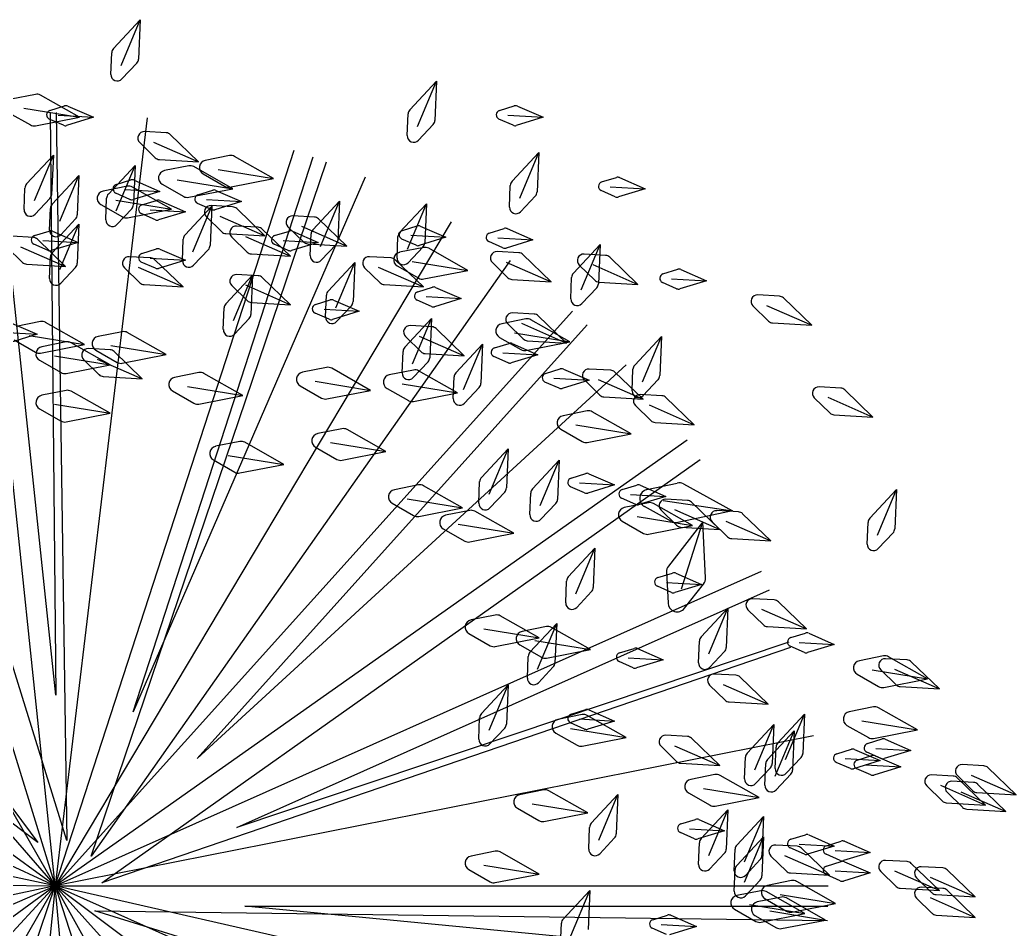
# Model space of a CAD drawing. Extents: x -12.91 to -11.7, y 14.08 to 15.22.
# Drawn here: x -12.359 to -11.703, y 14.624 to 15.222 of the extents above; entities that cross this region are included whole.
import ezdxf

# ---------------------------------------------------------------- set-up
doc = ezdxf.new("R2010")
doc.units = 0
doc.header["$MEASUREMENT"] = 0
doc.layers.get('0').update_dxf_attribs({"linetype": 'CONTINUOUS'})

msp = doc.modelspace()

# ---------------------------------------------------------------- linework, layer by layer
at = {"color": 106}
for p, q in [((-12.29696, 15.20329), (-12.27936, 15.22216)), ((-12.29188, 15.19228), (-12.27936, 15.22216)), ((-12.27936, 15.22216), (-12.28047, 15.19638)), ((-12.29865, 15.18636), (-12.2981, 15.20058)), ((-12.28161, 15.19367), (-12.29136, 15.1833)), ((-12.10184, 15.16298), (-12.08424, 15.18185)), ((-12.09676, 15.15197), (-12.08424, 15.18185)), ((-12.08424, 15.18185), (-12.08535, 15.15607)), ((-12.34838, 15.1732), (-12.36434, 15.17001)), ((-12.31941, 15.15814), (-12.34506, 15.17266)), ((-12.35595, 15.16408), (-12.31941, 15.15814)), ((-12.33888, 15.16254), (-12.32917, 15.16556)), ((-12.32707, 15.16544), (-12.31018, 15.15808)), ((-12.04284, 15.16254), (-12.03313, 15.16556)), ((-12.03103, 15.16544), (-12.01414, 15.15808)), ((-12.36579, 15.1611), (-12.35166, 15.15303)), ((-12.34834, 15.15249), (-12.31941, 15.15814)), ((-12.3299, 15.15281), (-12.3392, 15.15691)), ((-12.33328, 15.1594), (-12.31018, 15.15808)), ((-12.31018, 15.15808), (-12.3278, 15.15268)), ((-12.10353, 15.14605), (-12.10298, 15.16027)), ((-12.03385, 15.15281), (-12.04316, 15.15691)), ((-12.03724, 15.1594), (-12.01414, 15.15808)), ((-12.01414, 15.15808), (-12.03176, 15.15268)), ((-12.08649, 15.15336), (-12.09624, 15.14299)), ((-12.26224, 15.14787), (-12.27645, 15.14867)), ((-12.24098, 15.12878), (-12.25954, 15.1467)), ((-12.27963, 15.14144), (-12.26943, 15.13151)), ((-12.27064, 15.1418), (-12.24098, 15.12878)), ((-12.35415, 15.11428), (-12.33655, 15.13314)), ((-12.34907, 15.10326), (-12.33655, 15.13314)), ((-12.33655, 15.13314), (-12.33766, 15.10736)), ((-12.26674, 15.13032), (-12.24098, 15.12878)), ((-12.22054, 15.13289), (-12.2365, 15.1297)), ((-12.19157, 15.11783), (-12.21723, 15.13235)), ((-12.03456, 15.11596), (-12.01696, 15.13482)), ((-12.02948, 15.10494), (-12.01696, 15.13482)), ((-12.01696, 15.13482), (-12.01806, 15.10904)), ((-12.30033, 15.10756), (-12.28273, 15.12642)), ((-12.29525, 15.09654), (-12.28273, 15.12642)), ((-12.28273, 15.12642), (-12.28383, 15.10064)), ((-12.24746, 15.12617), (-12.26341, 15.12298)), ((-12.21848, 15.11111), (-12.24414, 15.12564)), ((-12.22811, 15.12377), (-12.19157, 15.11783)), ((-12.33733, 15.10084), (-12.31973, 15.1197)), ((-12.33225, 15.08983), (-12.31973, 15.1197)), ((-12.31973, 15.1197), (-12.32084, 15.09393)), ((-12.25502, 15.11705), (-12.21848, 15.11111)), ((-12.23795, 15.12079), (-12.22382, 15.11272)), ((-12.2205, 15.11218), (-12.19157, 15.11783)), ((-11.97556, 15.11552), (-11.96584, 15.11853)), ((-11.96375, 15.11841), (-11.94685, 15.11105)), ((-12.35584, 15.09734), (-12.35529, 15.11156)), ((-12.28783, 15.11273), (-12.30378, 15.10955)), ((-12.29515, 15.11384), (-12.28544, 15.11685)), ((-12.28955, 15.11069), (-12.26645, 15.10937)), ((-12.25885, 15.09768), (-12.28451, 15.1122)), ((-12.28334, 15.11673), (-12.26645, 15.10937)), ((-12.26486, 15.11407), (-12.25073, 15.106)), ((-12.24742, 15.10546), (-12.21848, 15.11111)), ((-12.03625, 15.09902), (-12.03569, 15.11324)), ((-11.96995, 15.11237), (-11.94685, 15.11105)), ((-11.94685, 15.11105), (-11.96448, 15.10566)), ((-12.3388, 15.10465), (-12.34855, 15.09428)), ((-12.30201, 15.09062), (-12.30146, 15.10485)), ((-12.28617, 15.1041), (-12.29547, 15.1082)), ((-12.26645, 15.10937), (-12.28407, 15.10398)), ((-12.24132, 15.10712), (-12.23161, 15.11013)), ((-12.23572, 15.10397), (-12.21262, 15.10265)), ((-12.22951, 15.11001), (-12.21262, 15.10265)), ((-12.01921, 15.10633), (-12.02896, 15.09596)), ((-11.96657, 15.10578), (-11.97588, 15.10988)), ((-12.33902, 15.0839), (-12.33847, 15.09813)), ((-12.30523, 15.10064), (-12.2911, 15.09257)), ((-12.29539, 15.10361), (-12.25885, 15.09768)), ((-12.28497, 15.09794), (-12.29473, 15.08757)), ((-12.28779, 15.09202), (-12.25885, 15.09768)), ((-12.27833, 15.1004), (-12.26862, 15.10341)), ((-12.26652, 15.1033), (-12.24963, 15.09593)), ((-12.24987, 15.08069), (-12.23226, 15.09955)), ((-12.24479, 15.06967), (-12.23226, 15.09955)), ((-12.23234, 15.09738), (-12.24164, 15.10148)), ((-12.23226, 15.09955), (-12.23337, 15.07377)), ((-12.2185, 15.09917), (-12.23272, 15.09996)), ((-12.21262, 15.10265), (-12.23024, 15.09726)), ((-12.19725, 15.08007), (-12.21581, 15.09799)), ((-12.16576, 15.08405), (-12.14816, 15.10291)), ((-12.16068, 15.07303), (-12.14816, 15.10291)), ((-12.14816, 15.10291), (-12.14927, 15.07713)), ((-12.10857, 15.08237), (-12.09097, 15.10123)), ((-12.10349, 15.07135), (-12.09097, 15.10123)), ((-12.09097, 15.10123), (-12.09208, 15.07545)), ((-12.32198, 15.09122), (-12.33173, 15.08085)), ((-12.26934, 15.09066), (-12.27865, 15.09477)), ((-12.27273, 15.09725), (-12.24963, 15.09593)), ((-12.24963, 15.09593), (-12.26725, 15.09054)), ((-12.23589, 15.09273), (-12.22569, 15.0828)), ((-12.22691, 15.0931), (-12.19725, 15.08007)), ((-12.16468, 15.09245), (-12.17889, 15.09325)), ((-12.14342, 15.07335), (-12.16198, 15.09127)), ((-12.33733, 15.06893), (-12.31973, 15.08779)), ((-12.33225, 15.05791), (-12.31973, 15.08779)), ((-12.31973, 15.08779), (-12.32084, 15.06201)), ((-12.20168, 15.08573), (-12.2159, 15.08653)), ((-12.18043, 15.06663), (-12.19899, 15.08455)), ((-12.18207, 15.08601), (-12.17187, 15.07608)), ((-12.17308, 15.08638), (-12.14342, 15.07335)), ((-12.10676, 15.0836), (-12.09704, 15.08662)), ((-12.09495, 15.0865), (-12.07806, 15.07914)), ((-12.04957, 15.08192), (-12.03985, 15.08494)), ((-12.03776, 15.08482), (-12.02087, 15.07746)), ((-12.3497, 15.07901), (-12.36392, 15.07981)), ((-12.34897, 15.08024), (-12.33926, 15.08326)), ((-12.32845, 15.05991), (-12.34701, 15.07783)), ((-12.33717, 15.08314), (-12.32027, 15.07578)), ((-12.25155, 15.06375), (-12.251, 15.07797)), ((-12.223, 15.08161), (-12.19725, 15.08007)), ((-12.21907, 15.07929), (-12.20887, 15.06936)), ((-12.21009, 15.07966), (-12.18043, 15.06663)), ((-12.19086, 15.08024), (-12.18115, 15.08326)), ((-12.17905, 15.08314), (-12.16216, 15.07578)), ((-12.16745, 15.06711), (-12.16689, 15.08133)), ((-12.11026, 15.06543), (-12.1097, 15.07965)), ((-12.09777, 15.07387), (-12.10708, 15.07797)), ((-12.10116, 15.08046), (-12.07806, 15.07914)), ((-12.07806, 15.07914), (-12.09568, 15.07374)), ((-12.04397, 15.07878), (-12.02087, 15.07746)), ((-12.3671, 15.07258), (-12.35689, 15.06265)), ((-12.35811, 15.07294), (-12.32845, 15.05991)), ((-12.33999, 15.07051), (-12.3493, 15.07461)), ((-12.34337, 15.0771), (-12.32027, 15.07578)), ((-12.32027, 15.07578), (-12.3379, 15.07039)), ((-12.27833, 15.06849), (-12.26862, 15.0715)), ((-12.26652, 15.07138), (-12.24963, 15.06402)), ((-12.18188, 15.07051), (-12.19118, 15.07461)), ((-12.18526, 15.0771), (-12.16216, 15.07578)), ((-12.16216, 15.07578), (-12.17978, 15.07039)), ((-12.16918, 15.07489), (-12.14342, 15.07335)), ((-12.15041, 15.07442), (-12.16016, 15.06405)), ((-12.09271, 15.07242), (-12.10866, 15.06924)), ((-12.09322, 15.07274), (-12.10297, 15.06237)), ((-12.06373, 15.05737), (-12.08939, 15.07189)), ((-12.04058, 15.07219), (-12.04989, 15.07629)), ((-12.02087, 15.07746), (-12.03849, 15.07207)), ((-11.99419, 15.05549), (-11.97659, 15.07435)), ((-11.98911, 15.04448), (-11.97659, 15.07435)), ((-11.97659, 15.07435), (-11.97769, 15.04858)), ((-12.33902, 15.05199), (-12.33847, 15.06622)), ((-12.27233, 15.06558), (-12.28654, 15.06637)), ((-12.27273, 15.06534), (-12.24963, 15.06402)), ((-12.23451, 15.07106), (-12.24426, 15.06069)), ((-12.20618, 15.06818), (-12.18043, 15.06663)), ((-12.11421, 15.06558), (-12.12843, 15.06637)), ((-12.03011, 15.06893), (-12.04432, 15.06973)), ((-12.00886, 15.04984), (-12.02742, 15.06776)), ((-11.97292, 15.06725), (-11.98713, 15.06805)), ((-11.95167, 15.04816), (-11.97023, 15.06608)), ((-12.3542, 15.06146), (-12.32845, 15.05991)), ((-12.32198, 15.05931), (-12.33173, 15.04894)), ((-12.28972, 15.05914), (-12.27952, 15.04921)), ((-12.28073, 15.05951), (-12.25108, 15.04648)), ((-12.26934, 15.05875), (-12.27865, 15.06285)), ((-12.25108, 15.04648), (-12.26963, 15.0644)), ((-12.24963, 15.06402), (-12.26725, 15.05863)), ((-12.15567, 15.04374), (-12.13807, 15.0626)), ((-12.15059, 15.03272), (-12.13807, 15.0626)), ((-12.13807, 15.0626), (-12.13917, 15.03682)), ((-12.13161, 15.05914), (-12.1214, 15.04921)), ((-12.12262, 15.05951), (-12.09296, 15.04648)), ((-12.09296, 15.04648), (-12.11152, 15.0644)), ((-12.11011, 15.06033), (-12.09598, 15.05226)), ((-12.10027, 15.0633), (-12.06373, 15.05737)), ((-12.0475, 15.0625), (-12.0373, 15.05257)), ((-12.03852, 15.06286), (-12.00886, 15.04984)), ((-11.99031, 15.06082), (-11.98011, 15.05089)), ((-11.98133, 15.06119), (-11.95167, 15.04816)), ((-11.93519, 15.05505), (-11.92547, 15.05806)), ((-12.22295, 15.03534), (-12.20535, 15.0542)), ((-12.21787, 15.02432), (-12.20535, 15.0542)), ((-12.20168, 15.05382), (-12.2159, 15.05462)), ((-12.20535, 15.0542), (-12.20646, 15.02842)), ((-12.18043, 15.03472), (-12.19899, 15.05264)), ((-12.09267, 15.05171), (-12.06373, 15.05737)), ((-11.99588, 15.03855), (-11.99532, 15.05278)), ((-11.92958, 15.0519), (-11.90648, 15.05058)), ((-11.92338, 15.05795), (-11.90648, 15.05058)), ((-12.27683, 15.04802), (-12.25108, 15.04648)), ((-12.21907, 15.04738), (-12.20887, 15.03745)), ((-12.21009, 15.04775), (-12.18043, 15.03472)), ((-12.11871, 15.04802), (-12.09296, 15.04648)), ((-12.09666, 15.04329), (-12.08695, 15.04631)), ((-12.08486, 15.04619), (-12.06796, 15.03883)), ((-12.03461, 15.05138), (-12.00886, 15.04984)), ((-11.97884, 15.04587), (-11.98859, 15.0355)), ((-11.97742, 15.0497), (-11.95167, 15.04816)), ((-11.9262, 15.04532), (-11.93551, 15.04942)), ((-11.90648, 15.05058), (-11.92411, 15.04519)), ((-12.15736, 15.0268), (-12.1568, 15.04102)), ((-12.09106, 15.04015), (-12.06796, 15.03883)), ((-12.06796, 15.03883), (-12.08558, 15.03344)), ((-11.85854, 15.04038), (-11.87275, 15.04118)), ((-11.83729, 15.02128), (-11.85585, 15.0392)), ((-12.22464, 15.0184), (-12.22408, 15.03262)), ((-12.20618, 15.03626), (-12.18043, 15.03472)), ((-12.16395, 15.0349), (-12.15423, 15.03791)), ((-12.15214, 15.03779), (-12.13525, 15.03043)), ((-12.14031, 15.03411), (-12.15007, 15.02374)), ((-12.08768, 15.03356), (-12.09699, 15.03766)), ((-11.87593, 15.03395), (-11.86573, 15.02402)), ((-11.86694, 15.03431), (-11.83729, 15.02128)), ((-12.2076, 15.02571), (-12.21735, 15.01534)), ((-12.15496, 15.02516), (-12.16427, 15.02926)), ((-12.15835, 15.03175), (-12.13525, 15.03043)), ((-12.13525, 15.03043), (-12.15287, 15.02504)), ((-12.10521, 15.00679), (-12.08761, 15.02565)), ((-12.10013, 14.99577), (-12.08761, 15.02565)), ((-12.08761, 15.02565), (-12.08871, 14.99987)), ((-12.02542, 15.02539), (-12.04138, 15.02221)), ((-12.02002, 15.02862), (-12.03423, 15.02942)), ((-11.99877, 15.00953), (-12.01732, 15.02745)), ((-12.36408, 15.02268), (-12.34719, 15.01531)), ((-12.34502, 15.02371), (-12.36097, 15.02053)), ((-12.31604, 15.00866), (-12.3417, 15.02318)), ((-12.0873, 15.02023), (-12.10151, 15.02102)), ((-12.06605, 15.00113), (-12.08461, 15.01905)), ((-12.03741, 15.02219), (-12.02721, 15.01226)), ((-12.02842, 15.02256), (-11.99877, 15.00953)), ((-11.99645, 15.01034), (-12.02211, 15.02486)), ((-11.86304, 15.02283), (-11.83729, 15.02128)), ((-12.37029, 15.01663), (-12.34719, 15.01531)), ((-12.34719, 15.01531), (-12.36481, 15.00992)), ((-12.35258, 15.01459), (-12.31604, 15.00866)), ((-12.29119, 15.017), (-12.30715, 15.01381)), ((-12.26221, 15.00194), (-12.28787, 15.01646)), ((-12.10469, 15.01379), (-12.09449, 15.00386)), ((-12.09571, 15.01416), (-12.06605, 15.00113)), ((-12.04283, 15.0133), (-12.0287, 15.00523)), ((-12.03299, 15.01627), (-11.99645, 15.01034)), ((-11.95382, 14.99503), (-11.93622, 15.01389)), ((-11.94874, 14.98401), (-11.93622, 15.01389)), ((-11.93622, 15.01389), (-11.93732, 14.98811)), ((-12.36242, 15.01162), (-12.34829, 15.00355)), ((-12.34498, 15.003), (-12.31604, 15.00866)), ((-12.3282, 15.01028), (-12.34415, 15.00709)), ((-12.29922, 14.99522), (-12.32488, 15.00975)), ((-12.29924, 15.00511), (-12.31346, 15.00591)), ((-12.29876, 15.00788), (-12.26221, 15.00194)), ((-12.07157, 14.98999), (-12.05396, 15.00885)), ((-12.06649, 14.97898), (-12.05396, 15.00885)), ((-12.05396, 15.00885), (-12.05507, 14.98308)), ((-12.0462, 15.00634), (-12.03649, 15.00936)), ((-12.03439, 15.00924), (-12.0175, 15.00188)), ((-12.02538, 15.00468), (-11.99645, 15.01034)), ((-12.02452, 15.01107), (-11.99877, 15.00953)), ((-12.33576, 15.00116), (-12.29922, 14.99522)), ((-12.30859, 15.0049), (-12.29447, 14.99683)), ((-12.30765, 14.99904), (-12.27799, 14.98601)), ((-12.27799, 14.98601), (-12.29655, 15.00393)), ((-12.29115, 14.99629), (-12.26221, 15.00194)), ((-12.10689, 14.98985), (-12.10634, 15.00407)), ((-12.0918, 15.00267), (-12.06605, 15.00113)), ((-12.03722, 14.99661), (-12.04652, 15.00071)), ((-12.0406, 15.0032), (-12.0175, 15.00188)), ((-12.0175, 15.00188), (-12.03512, 14.99648)), ((-12.3456, 14.99818), (-12.33147, 14.99011)), ((-12.32816, 14.98957), (-12.29922, 14.99522)), ((-12.31663, 14.99867), (-12.30643, 14.98874)), ((-12.15663, 14.99348), (-12.17258, 14.9903)), ((-12.12765, 14.97843), (-12.15331, 14.99295)), ((-12.08985, 14.99716), (-12.09961, 14.98679)), ((-12.01256, 14.98955), (-12.00285, 14.99256)), ((-12.00075, 14.99245), (-11.98386, 14.98508)), ((-11.96956, 14.99167), (-11.98377, 14.99247)), ((-12.30374, 14.98756), (-12.27799, 14.98601)), ((-12.24073, 14.99012), (-12.25669, 14.98694)), ((-12.21175, 14.97507), (-12.23741, 14.98959)), ((-12.09944, 14.9918), (-12.11539, 14.98862)), ((-12.07046, 14.97675), (-12.09612, 14.99127)), ((-12.07325, 14.97305), (-12.0727, 14.98728)), ((-12.00696, 14.9864), (-11.98386, 14.98508)), ((-11.9483, 14.97258), (-11.96686, 14.9905)), ((-11.95551, 14.97809), (-11.95495, 14.99231)), ((-12.24829, 14.981), (-12.21175, 14.97507)), ((-12.17403, 14.98139), (-12.1599, 14.97332)), ((-12.16419, 14.98436), (-12.12765, 14.97843)), ((-12.11684, 14.97971), (-12.10271, 14.97164)), ((-12.107, 14.98268), (-12.07046, 14.97675)), ((-12.05621, 14.98037), (-12.06597, 14.97)), ((-12.00358, 14.97981), (-12.01288, 14.98391)), ((-11.98386, 14.98508), (-12.00148, 14.97969)), ((-11.98695, 14.98524), (-11.97675, 14.97531)), ((-11.97796, 14.9856), (-11.9483, 14.97258)), ((-11.93847, 14.9854), (-11.94822, 14.97503)), ((-11.81817, 14.97992), (-11.83238, 14.98071)), ((-12.3282, 14.97837), (-12.34415, 14.97518)), ((-12.29922, 14.96331), (-12.32488, 14.97783)), ((-12.25813, 14.97803), (-12.244, 14.96996)), ((-12.24069, 14.96941), (-12.21175, 14.97507)), ((-12.15659, 14.97277), (-12.12765, 14.97843)), ((-12.0994, 14.97109), (-12.07046, 14.97675)), ((-11.97406, 14.97412), (-11.9483, 14.97258)), ((-11.93591, 14.97488), (-11.95013, 14.97568)), ((-11.91466, 14.95578), (-11.93322, 14.9737)), ((-11.83556, 14.97348), (-11.82536, 14.96355)), ((-11.82657, 14.97385), (-11.79692, 14.96082)), ((-11.79692, 14.96082), (-11.81548, 14.97874)), ((-12.3456, 14.96627), (-12.33147, 14.9582)), ((-12.33576, 14.96925), (-12.29922, 14.96331)), ((-11.95331, 14.96844), (-11.9431, 14.95851)), ((-11.94432, 14.96881), (-11.91466, 14.95578)), ((-12.32816, 14.95766), (-12.29922, 14.96331)), ((-11.98505, 14.96493), (-12.00101, 14.96175)), ((-11.95608, 14.94988), (-11.98174, 14.9644)), ((-11.82267, 14.96236), (-11.79692, 14.96082)), ((-12.14653, 14.95317), (-12.16249, 14.94999)), ((-11.99262, 14.95581), (-11.95608, 14.94988)), ((-11.94042, 14.95732), (-11.91466, 14.95578)), ((-12.11756, 14.93812), (-12.14322, 14.95264)), ((-12.00246, 14.95283), (-11.98833, 14.94476)), ((-11.98501, 14.94422), (-11.95608, 14.94988)), ((-12.21382, 14.94477), (-12.22977, 14.94159)), ((-12.18484, 14.92972), (-12.2105, 14.94424)), ((-12.16394, 14.94108), (-12.14981, 14.93301)), ((-12.1541, 14.94405), (-12.11756, 14.93812)), ((-12.05475, 14.92113), (-12.03714, 14.93999)), ((-12.04966, 14.91011), (-12.03714, 14.93999)), ((-12.03714, 14.93999), (-12.03825, 14.91421)), ((-12.22138, 14.93565), (-12.18484, 14.92972)), ((-12.14649, 14.93246), (-12.11756, 14.93812)), ((-12.23122, 14.93268), (-12.21709, 14.92461)), ((-12.21378, 14.92406), (-12.18484, 14.92972)), ((-12.0211, 14.91357), (-12.0035, 14.93243)), ((-12.01602, 14.90255), (-12.0035, 14.93243)), ((-12.0035, 14.93243), (-12.00461, 14.90665)), ((-11.99574, 14.92069), (-11.98603, 14.9237)), ((-11.98393, 14.92358), (-11.96704, 14.91622)), ((-12.09607, 14.91622), (-12.11203, 14.91304)), ((-12.06709, 14.90117), (-12.09275, 14.91569)), ((-12.05643, 14.90419), (-12.05588, 14.91841)), ((-11.98676, 14.91095), (-11.99606, 14.91505)), ((-11.99014, 14.91754), (-11.96704, 14.91622)), ((-11.96704, 14.91622), (-11.98466, 14.91083)), ((-11.9621, 14.91313), (-11.95239, 14.91614)), ((-11.95029, 14.91602), (-11.9334, 14.90866)), ((-11.94573, 14.91316), (-11.92585, 14.91744)), ((-11.92169, 14.91684), (-11.88934, 14.89918)), ((-12.03939, 14.9115), (-12.04914, 14.90113)), ((-12.02279, 14.89663), (-12.02224, 14.91086)), ((-11.95312, 14.90339), (-11.96242, 14.90749)), ((-11.9565, 14.90998), (-11.9334, 14.90866)), ((-11.9334, 14.90866), (-11.95102, 14.90327)), ((-11.79907, 14.89425), (-11.78147, 14.91311)), ((-11.79399, 14.88324), (-11.78147, 14.91311)), ((-11.78147, 14.91311), (-11.78257, 14.88734)), ((-12.11347, 14.90413), (-12.09935, 14.89606)), ((-12.10364, 14.9071), (-12.06709, 14.90117)), ((-12.09603, 14.89551), (-12.06709, 14.90117)), ((-12.00575, 14.90395), (-12.0155, 14.89358)), ((-11.94469, 14.90447), (-11.96064, 14.90128)), ((-11.92956, 14.89218), (-11.94737, 14.902)), ((-11.91571, 14.88941), (-11.94137, 14.90393)), ((-11.93513, 14.9059), (-11.88934, 14.89918)), ((-11.91909, 14.90602), (-11.93331, 14.90681)), ((-11.89784, 14.88692), (-11.9164, 14.90484)), ((-12.06243, 14.89943), (-12.07839, 14.89624)), ((-12.03345, 14.88437), (-12.05911, 14.89889)), ((-11.95225, 14.89535), (-11.91571, 14.88941)), ((-11.93649, 14.89958), (-11.92628, 14.88965)), ((-11.9275, 14.89995), (-11.89784, 14.88692)), ((-11.88934, 14.89918), (-11.9254, 14.89156)), ((-11.88545, 14.89846), (-11.89967, 14.89926)), ((-11.8642, 14.87936), (-11.88276, 14.89728)), ((-12.06999, 14.89031), (-12.03345, 14.88437)), ((-11.96209, 14.89237), (-11.94796, 14.8843)), ((-11.94464, 14.88375), (-11.91571, 14.88941)), ((-11.90888, 14.89182), (-11.93157, 14.86277)), ((-11.92359, 14.88846), (-11.89784, 14.88692)), ((-11.92296, 14.84774), (-11.90888, 14.89182)), ((-11.90723, 14.855), (-11.90888, 14.89182)), ((-11.90284, 14.89202), (-11.89264, 14.88209)), ((-11.89386, 14.89239), (-11.8642, 14.87936)), ((-11.80076, 14.87731), (-11.8002, 14.89154)), ((-12.07983, 14.88733), (-12.06571, 14.87926)), ((-12.06239, 14.87872), (-12.03345, 14.88437)), ((-11.78372, 14.88463), (-11.79347, 14.87426)), ((-11.99756, 14.85562), (-11.97995, 14.87448)), ((-11.99247, 14.84461), (-11.97995, 14.87448)), ((-11.97995, 14.87448), (-11.98106, 14.84871)), ((-11.88995, 14.8809), (-11.8642, 14.87936)), ((-11.93855, 14.85518), (-11.92884, 14.8582)), ((-11.93284, 14.85877), (-11.93185, 14.83846)), ((-11.92674, 14.85808), (-11.90985, 14.85071)), ((-11.99924, 14.83868), (-11.99869, 14.85291)), ((-11.92957, 14.84545), (-11.93887, 14.84955)), ((-11.93295, 14.85204), (-11.90985, 14.85071)), ((-11.90985, 14.85071), (-11.92747, 14.84532)), ((-11.9211, 14.83502), (-11.90851, 14.851)), ((-11.9822, 14.846), (-11.99195, 14.83563)), ((-11.91009, 14.81615), (-11.89249, 14.83502)), ((-11.90501, 14.80514), (-11.89249, 14.83502)), ((-11.89249, 14.83502), (-11.89359, 14.80924)), ((-11.8619, 14.84051), (-11.87612, 14.84131)), ((-11.84065, 14.82141), (-11.85921, 14.83934)), ((-12.04561, 14.83056), (-12.06157, 14.82738)), ((-12.01663, 14.81551), (-12.04229, 14.83003)), ((-11.8793, 14.83408), (-11.86909, 14.82415)), ((-11.87031, 14.83444), (-11.84065, 14.82141)), ((-12.01197, 14.82301), (-12.02792, 14.81982)), ((-12.02279, 14.80608), (-12.00518, 14.82494)), ((-12.01771, 14.79506), (-12.00518, 14.82494)), ((-11.98299, 14.80795), (-12.00865, 14.82247)), ((-12.00518, 14.82494), (-12.00629, 14.79916)), ((-11.8664, 14.82296), (-11.84065, 14.82141)), ((-12.06301, 14.81847), (-12.04888, 14.8104)), ((-12.05317, 14.82144), (-12.01663, 14.81551)), ((-12.04557, 14.80985), (-12.01663, 14.81551)), ((-11.85108, 14.81571), (-11.84137, 14.81873)), ((-11.83927, 14.81861), (-11.82238, 14.81124)), ((-12.02937, 14.81091), (-12.01524, 14.80284)), ((-12.01953, 14.81389), (-11.98299, 14.80795)), ((-11.91177, 14.79922), (-11.91122, 14.81344)), ((-11.8421, 14.80598), (-11.8514, 14.81008)), ((-11.84548, 14.81257), (-11.82238, 14.81124)), ((-11.82238, 14.81124), (-11.84, 14.80585)), ((-12.02447, 14.78914), (-12.02392, 14.80336)), ((-12.01193, 14.8023), (-11.98299, 14.80795)), ((-11.96378, 14.80564), (-11.95407, 14.80865)), ((-11.95818, 14.80249), (-11.93508, 14.80117)), ((-11.95197, 14.80853), (-11.93508, 14.80117)), ((-11.89473, 14.80653), (-11.90449, 14.79616)), ((-11.78993, 14.80369), (-11.80589, 14.80051)), ((-11.76096, 14.78864), (-11.78662, 14.80316)), ((-12.00743, 14.79645), (-12.01719, 14.78608)), ((-11.9548, 14.7959), (-11.9641, 14.8)), ((-11.93508, 14.80117), (-11.9527, 14.79578)), ((-11.77444, 14.80104), (-11.78865, 14.80184)), ((-11.75318, 14.78194), (-11.77174, 14.79987)), ((-11.88713, 14.79097), (-11.90135, 14.79176)), ((-11.86588, 14.77187), (-11.88444, 14.78979)), ((-11.80734, 14.79159), (-11.79321, 14.78353)), ((-11.7975, 14.79457), (-11.76096, 14.78864)), ((-11.79183, 14.79461), (-11.78163, 14.78468)), ((-11.78284, 14.79497), (-11.75318, 14.78194)), ((-12.05475, 14.76577), (-12.03714, 14.78463)), ((-12.04966, 14.75475), (-12.03714, 14.78463)), ((-12.03714, 14.78463), (-12.03825, 14.75885)), ((-11.90453, 14.78453), (-11.89432, 14.7746)), ((-11.89554, 14.7849), (-11.86588, 14.77187)), ((-11.78989, 14.78298), (-11.76096, 14.78864)), ((-11.77894, 14.78349), (-11.75318, 14.78194)), ((-11.89164, 14.77341), (-11.86588, 14.77187)), ((-11.79666, 14.7701), (-11.81262, 14.76692)), ((-11.76769, 14.75505), (-11.79335, 14.76957)), ((-12.05643, 14.74883), (-12.05588, 14.76305)), ((-11.98842, 14.76506), (-12.00437, 14.76188)), ((-11.99574, 14.76533), (-11.98603, 14.76834)), ((-11.95944, 14.75001), (-11.9851, 14.76453)), ((-11.98393, 14.76822), (-11.96704, 14.76086)), ((-11.85963, 14.74645), (-11.84202, 14.76531)), ((-11.85454, 14.73544), (-11.84202, 14.76531)), ((-11.84202, 14.76531), (-11.84313, 14.73954)), ((-11.98676, 14.75559), (-11.99606, 14.75969)), ((-11.99014, 14.76218), (-11.96704, 14.76086)), ((-11.96704, 14.76086), (-11.98466, 14.75547)), ((-11.87981, 14.73973), (-11.86221, 14.75859)), ((-11.87473, 14.72872), (-11.86221, 14.75859)), ((-11.86221, 14.75859), (-11.86331, 14.73282)), ((-11.81407, 14.758), (-11.79994, 14.74993)), ((-11.80423, 14.76098), (-11.76769, 14.75505)), ((-12.03939, 14.75614), (-12.04914, 14.74577)), ((-12.00582, 14.75296), (-11.99169, 14.7449)), ((-11.99598, 14.75594), (-11.95944, 14.75001)), ((-11.98838, 14.74435), (-11.95944, 14.75001)), ((-11.91909, 14.75066), (-11.93331, 14.75145)), ((-11.86635, 14.73553), (-11.84875, 14.7544)), ((-11.86127, 14.72452), (-11.84875, 14.7544)), ((-11.84875, 14.7544), (-11.84986, 14.72862)), ((-11.79662, 14.74939), (-11.76769, 14.75505)), ((-11.93649, 14.74422), (-11.92628, 14.73429)), ((-11.9275, 14.74459), (-11.89784, 14.73156)), ((-11.89784, 14.73156), (-11.9164, 14.74948)), ((-11.86131, 14.72951), (-11.86076, 14.74374)), ((-11.80062, 14.74601), (-11.79091, 14.74902)), ((-11.78881, 14.74891), (-11.77192, 14.74154)), ((-11.8815, 14.72279), (-11.88094, 14.73702)), ((-11.84427, 14.73683), (-11.85402, 14.72646)), ((-11.8208, 14.73929), (-11.81109, 14.74231)), ((-11.809, 14.74219), (-11.7921, 14.73482)), ((-11.80735, 14.73509), (-11.79764, 14.73811)), ((-11.79164, 14.73628), (-11.80094, 14.74038)), ((-11.79554, 14.73799), (-11.77865, 14.73063)), ((-11.79502, 14.74286), (-11.77192, 14.74154)), ((-11.77192, 14.74154), (-11.78954, 14.73615)), ((-11.92359, 14.7331), (-11.89784, 14.73156)), ((-11.86446, 14.73011), (-11.87421, 14.71974)), ((-11.86804, 14.7186), (-11.86749, 14.73282)), ((-11.81182, 14.72956), (-11.82113, 14.73366)), ((-11.8152, 14.73615), (-11.7921, 14.73482)), ((-11.7921, 14.73482), (-11.80973, 14.72943)), ((-11.80175, 14.73195), (-11.77865, 14.73063)), ((-11.77865, 14.73063), (-11.79627, 14.72523)), ((-11.72397, 14.73134), (-11.73819, 14.73214)), ((-11.70272, 14.71224), (-11.72128, 14.73016)), ((-11.90095, 14.72559), (-11.91691, 14.72241)), ((-11.87197, 14.71054), (-11.89763, 14.72506)), ((-11.851, 14.72591), (-11.86075, 14.71554)), ((-11.79836, 14.72536), (-11.80767, 14.72946)), ((-11.74416, 14.72462), (-11.75837, 14.72542)), ((-11.74137, 14.7249), (-11.73116, 14.71498)), ((-11.73238, 14.72527), (-11.70272, 14.71224)), ((-11.76155, 14.71819), (-11.75135, 14.70826)), ((-11.75256, 14.71855), (-11.72291, 14.70552)), ((-11.7307, 14.72042), (-11.74492, 14.72122)), ((-11.72291, 14.70552), (-11.74146, 14.72345)), ((-11.70945, 14.70133), (-11.72801, 14.71925)), ((-12.01365, 14.71551), (-12.02961, 14.71233)), ((-11.98467, 14.70046), (-12.01033, 14.71498)), ((-11.98242, 14.69355), (-11.96481, 14.71241)), ((-11.97734, 14.68253), (-11.96481, 14.71241)), ((-11.96481, 14.71241), (-11.96592, 14.68663)), ((-11.91835, 14.71349), (-11.90423, 14.70543)), ((-11.90852, 14.71647), (-11.87197, 14.71054)), ((-11.90091, 14.70488), (-11.87197, 14.71054)), ((-11.74809, 14.71399), (-11.73789, 14.70406)), ((-11.73911, 14.71435), (-11.70945, 14.70133)), ((-11.72847, 14.71379), (-11.70272, 14.71224)), ((-12.02121, 14.70639), (-11.98467, 14.70046)), ((-11.74866, 14.70707), (-11.72291, 14.70552)), ((-12.03105, 14.70342), (-12.01693, 14.69535)), ((-12.01361, 14.6948), (-11.98467, 14.70046)), ((-11.91009, 14.68347), (-11.89249, 14.70233)), ((-11.90501, 14.67245), (-11.89249, 14.70233)), ((-11.89249, 14.70233), (-11.89359, 14.67655)), ((-11.88654, 14.67927), (-11.86894, 14.69813)), ((-11.88146, 14.66826), (-11.86894, 14.69813)), ((-11.86894, 14.69813), (-11.87004, 14.67236)), ((-11.7352, 14.70287), (-11.70945, 14.70133)), ((-11.9841, 14.67661), (-11.98355, 14.69083)), ((-11.92341, 14.6931), (-11.9137, 14.69612)), ((-11.9116, 14.696), (-11.89471, 14.68864)), ((-11.91443, 14.68337), (-11.92373, 14.68747)), ((-11.91781, 14.68996), (-11.89471, 14.68864)), ((-11.89471, 14.68864), (-11.91233, 14.68325)), ((-11.88654, 14.66583), (-11.86894, 14.68469)), ((-11.88146, 14.65482), (-11.86894, 14.68469)), ((-11.86894, 14.68469), (-11.87004, 14.65892)), ((-11.85108, 14.68303), (-11.84137, 14.68604)), ((-11.83927, 14.68592), (-11.82238, 14.67856)), ((-11.96706, 14.68392), (-11.97682, 14.67355)), ((-11.91177, 14.66653), (-11.91122, 14.68075)), ((-11.84676, 14.67844), (-11.86098, 14.67923)), ((-11.84548, 14.67988), (-11.82238, 14.67856)), ((-11.82238, 14.67856), (-11.84, 14.67317)), ((-11.82753, 14.67883), (-11.81782, 14.68184)), ((-11.81572, 14.68173), (-11.79883, 14.67436)), ((-12.04561, 14.6752), (-12.06157, 14.67202)), ((-12.01663, 14.66015), (-12.04229, 14.67467)), ((-11.89473, 14.67385), (-11.90449, 14.66348)), ((-11.88822, 14.66233), (-11.88767, 14.67656)), ((-11.86416, 14.672), (-11.85395, 14.66207)), ((-11.85517, 14.67237), (-11.82551, 14.65934)), ((-11.8421, 14.67329), (-11.8514, 14.67739)), ((-11.82551, 14.65934), (-11.84407, 14.67726)), ((-11.81855, 14.66909), (-11.82786, 14.67319)), ((-11.82193, 14.67568), (-11.79883, 14.67436)), ((-11.79883, 14.67436), (-11.81645, 14.66897)), ((-12.05317, 14.66608), (-12.01663, 14.66015)), ((-11.87118, 14.66965), (-11.88094, 14.65928)), ((-11.82753, 14.66539), (-11.81782, 14.6684)), ((-11.81572, 14.66829), (-11.79883, 14.66092)), ((-11.77444, 14.66836), (-11.78865, 14.66915)), ((-11.75318, 14.64926), (-11.77174, 14.66718)), ((-11.75089, 14.66416), (-11.7651, 14.66496)), ((-12.06301, 14.66311), (-12.04888, 14.65504)), ((-12.04557, 14.65449), (-12.01663, 14.66015)), ((-11.88822, 14.64889), (-11.88767, 14.66312)), ((-11.85127, 14.66088), (-11.82551, 14.65934)), ((-11.81855, 14.65566), (-11.82786, 14.65976)), ((-11.82193, 14.66224), (-11.79883, 14.66092)), ((-11.79883, 14.66092), (-11.81645, 14.65553)), ((-11.79183, 14.66192), (-11.78163, 14.65199)), ((-11.78284, 14.66229), (-11.75318, 14.64926)), ((-11.75929, 14.65809), (-11.72963, 14.64506)), ((-11.72963, 14.64506), (-11.74819, 14.66298)), ((-11.87118, 14.65621), (-11.88094, 14.64584)), ((-11.85049, 14.65589), (-11.86644, 14.65271)), ((-11.82151, 14.64083), (-11.84717, 14.65536)), ((-11.76828, 14.65772), (-11.75808, 14.64779)), ((-11.75089, 14.65072), (-11.7651, 14.65152)), ((-12.00092, 14.63056), (-11.98332, 14.64942)), ((-11.99584, 14.61955), (-11.98332, 14.64942)), ((-11.98332, 14.64942), (-11.98442, 14.62365)), ((-11.87067, 14.64917), (-11.88663, 14.64599)), ((-11.85722, 14.64497), (-11.87317, 14.64179)), ((-11.8417, 14.63412), (-11.86736, 14.64864)), ((-11.85805, 14.64677), (-11.82151, 14.64083)), ((-11.77894, 14.6508), (-11.75318, 14.64926)), ((-11.75539, 14.6466), (-11.72963, 14.64506)), ((-11.72963, 14.63162), (-11.74819, 14.64955)), ((-11.87824, 14.64005), (-11.8417, 14.63412)), ((-11.86789, 14.64379), (-11.85376, 14.63572)), ((-11.82824, 14.62992), (-11.8539, 14.64444)), ((-11.85045, 14.63518), (-11.82151, 14.64083)), ((-11.76828, 14.64429), (-11.75808, 14.63436)), ((-11.75929, 14.64465), (-11.72963, 14.63162)), ((-11.94191, 14.63012), (-11.9322, 14.63313)), ((-11.9301, 14.63302), (-11.91321, 14.62565)), ((-11.88808, 14.63707), (-11.87395, 14.62901)), ((-11.87462, 14.63288), (-11.86049, 14.62481)), ((-11.87063, 14.62846), (-11.8417, 14.63412)), ((-11.86478, 14.63585), (-11.82824, 14.62992)), ((-11.75539, 14.63317), (-11.72963, 14.63162)), ((-12.00261, 14.61362), (-12.00205, 14.62785)), ((-11.93631, 14.62697), (-11.91321, 14.62565)), ((-11.91321, 14.62565), (-11.93083, 14.62026)), ((-11.85718, 14.62426), (-11.82824, 14.62992)), ((-11.93293, 14.62039), (-11.94224, 14.62449))]:
    msp.add_line(p, q, dxfattribs=at)
at = {"color": 104}
for p, q in [((-12.3353, 14.65236), (-12.3885, 15.15848)), ((-12.63402, 15.06438), (-12.34668, 14.68098)), ((-12.67037, 15.0354), (-12.3353, 14.65236)), ((-12.3353, 14.65236), (-11.99478, 15.03055)), ((-12.2418, 14.73612), (-11.98503, 15.02154)), ((-12.3353, 14.65236), (-12.74702, 14.95149)), ((-11.91934, 14.94555), (-12.3353, 14.65236)), ((-11.85233, 14.81274), (-12.21582, 14.69085)), ((-12.84416, 14.65966), (-12.3353, 14.65236)), ((-12.80313, 14.45206), (-12.3353, 14.65236)), ((-12.49949, 14.17067), (-12.3353, 14.65236)), ((-12.3353, 14.65236), (-12.3885, 14.14624)), ((-12.3353, 14.65236), (-11.99478, 14.27417)), ((-11.83909, 14.53942), (-12.3353, 14.65236)), ((-11.82885, 14.60243), (-12.2105, 14.63892))]:
    msp.add_line(p, q, dxfattribs=at)
at = {"color": 1}
for p, q in [((-12.33498, 14.77789), (-12.37527, 15.1597)), ((-12.33859, 15.16126), (-12.33498, 14.77789)), ((-12.33479, 15.16127), (-12.32769, 14.6822)), ((-12.32769, 14.6822), (-12.47083, 15.14289)), ((-12.28395, 14.76691), (-12.16547, 15.13209)), ((-12.3116, 14.67203), (-12.15662, 15.12887)), ((-12.13132, 15.1186), (-12.28395, 14.76691)), ((-12.3353, 14.65236), (-12.58976, 15.09309)), ((-12.07455, 15.08939), (-12.3353, 14.65236)), ((-12.03576, 15.06377), (-12.3116, 14.67203)), ((-11.95932, 14.99532), (-12.2418, 14.73612)), ((-12.34668, 14.68098), (-12.73327, 14.96955)), ((-12.30457, 14.65434), (-11.91066, 14.93284)), ((-12.7972, 14.866), (-12.3353, 14.65236)), ((-12.3353, 14.65236), (-11.8704, 14.85935)), ((-12.21582, 14.69085), (-11.86515, 14.84715)), ((-11.85115, 14.80914), (-12.30457, 14.65434)), ((-12.3353, 14.65236), (-12.83309, 14.54656)), ((-12.68122, 14.2791), (-12.3353, 14.65236)), ((-12.3353, 14.65236), (-12.17804, 14.16836)), ((-12.3353, 14.65236), (-11.8264, 14.65236)), ((-12.2105, 14.63892), (-11.82657, 14.63908)), ((-12.30928, 14.6359), (-11.8269, 14.62967)), ((-11.85146, 14.49461), (-12.30928, 14.6359))]:
    msp.add_line(p, q, dxfattribs=at)
at = {"color": 102}
for p, q in [((-12.27485, 15.15767), (-12.3353, 14.65236)), ((-12.48561, 15.13857), (-12.3353, 14.65236)), ((-12.3353, 14.65236), (-12.17804, 15.13636)), ((-12.3353, 14.65236), (-12.83309, 14.75817)), ((-11.83605, 14.75102), (-12.3353, 14.65236)), ((-12.3353, 14.65236), (-12.74702, 14.35324)), ((-12.3353, 14.65236), (-12.58976, 14.21164)), ((-12.28938, 14.14553), (-12.3353, 14.65236)), ((-12.0872, 14.20803), (-12.3353, 14.65236)), ((-12.3353, 14.65236), (-11.8704, 14.44537)), ((-11.92792, 14.34736), (-12.3353, 14.65236))]:
    msp.add_line(p, q, dxfattribs=at)
at = {"color": 106}
for centre, radius, start, end in [((-12.29388, 15.20042), 0.00422, 136.97684, 177.76935), ((-12.28468, 15.19656), 0.00422, 316.75269, 357.54521), ((-12.29444, 15.18619), 0.00422, 177.76935, 316.75269), ((-12.34744, 15.16847), 0.00482, 60.49157, 101.28409), ((-12.32828, 15.16268), 0.00301, 66.44218, 107.2347), ((-12.09876, 15.16011), 0.00422, 136.97684, 177.76935), ((-12.03223, 15.16268), 0.00301, 66.44218, 107.2347), ((-12.33799, 15.15967), 0.00301, 107.2347, 246.21803), ((-12.04195, 15.15967), 0.00301, 107.2347, 246.21803), ((-12.34927, 15.15722), 0.00482, 240.26742, 281.05994), ((-12.32868, 15.15557), 0.00301, 246.21803, 287.01055), ((-12.08956, 15.15625), 0.00422, 316.75269, 357.54521), ((-12.03264, 15.15557), 0.00301, 246.21803, 287.01055), ((-12.27669, 15.14446), 0.00422, 86.79143, 225.77477), ((-12.26247, 15.14366), 0.00422, 45.99891, 86.79143), ((-12.09931, 15.14588), 0.00422, 177.76935, 316.75269), ((-12.26648, 15.13453), 0.00422, 225.77477, 266.56729), ((-12.2196, 15.12816), 0.00482, 60.49157, 101.28409), ((-12.24651, 15.12144), 0.00482, 60.49157, 101.28409), ((-12.23556, 15.12498), 0.00482, 101.28409, 240.26742), ((-12.26247, 15.11826), 0.00482, 101.28409, 240.26742), ((-11.96495, 15.11565), 0.00301, 66.44218, 107.2347), ((-12.35107, 15.1114), 0.00422, 136.97684, 177.76935), ((-12.29426, 15.11096), 0.00301, 107.2347, 246.21803), ((-12.28688, 15.108), 0.00482, 60.49157, 101.28409), ((-12.28454, 15.11397), 0.00301, 66.44218, 107.2347), ((-12.22143, 15.11691), 0.00482, 240.26742, 281.05994), ((-12.03148, 15.11308), 0.00422, 136.97684, 177.76935), ((-11.97466, 15.11264), 0.00301, 107.2347, 246.21803), ((-12.34187, 15.10754), 0.00422, 316.75269, 357.54521), ((-12.30284, 15.10482), 0.00482, 101.28409, 240.26742), ((-12.29725, 15.10468), 0.00422, 136.97684, 177.76935), ((-12.28495, 15.10686), 0.00301, 246.21803, 287.01055), ((-12.24834, 15.11019), 0.00482, 240.26742, 281.05994), ((-12.24043, 15.10424), 0.00301, 107.2347, 246.21803), ((-12.23072, 15.10725), 0.00301, 66.44218, 107.2347), ((-12.02228, 15.10922), 0.00422, 316.75269, 357.54521), ((-11.96536, 15.10854), 0.00301, 246.21803, 287.01055), ((-12.33425, 15.09796), 0.00422, 136.97684, 177.76935), ((-12.28805, 15.10083), 0.00422, 316.75269, 357.54521), ((-12.27744, 15.09752), 0.00301, 107.2347, 246.21803), ((-12.26772, 15.10053), 0.00301, 66.44218, 107.2347), ((-12.23295, 15.09575), 0.00422, 86.79143, 225.77477), ((-12.23112, 15.10014), 0.00301, 246.21803, 287.01055), ((-12.21874, 15.09496), 0.00422, 45.99891, 86.79143), ((-12.03203, 15.09885), 0.00422, 177.76935, 316.75269), ((-12.35163, 15.09717), 0.00422, 177.76935, 316.75269), ((-12.32505, 15.09411), 0.00422, 316.75269, 357.54521), ((-12.28871, 15.09675), 0.00482, 240.26742, 281.05994), ((-12.17913, 15.08903), 0.00422, 86.79143, 225.77477), ((-12.16491, 15.08824), 0.00422, 45.99891, 86.79143), ((-12.2978, 15.09046), 0.00422, 177.76935, 316.75269), ((-12.26813, 15.09342), 0.00301, 246.21803, 287.01055), ((-12.21613, 15.08232), 0.00422, 86.79143, 225.77477), ((-12.20192, 15.08152), 0.00422, 45.99891, 86.79143), ((-12.09615, 15.08374), 0.00301, 66.44218, 107.2347), ((-12.03896, 15.08206), 0.00301, 66.44218, 107.2347), ((-12.34808, 15.07737), 0.00301, 107.2347, 246.21803), ((-12.34994, 15.0748), 0.00422, 45.99891, 86.79143), ((-12.33837, 15.08038), 0.00301, 66.44218, 107.2347), ((-12.3348, 15.08374), 0.00422, 177.76935, 316.75269), ((-12.24678, 15.07781), 0.00422, 136.97684, 177.76935), ((-12.22275, 15.08582), 0.00422, 225.77477, 266.56729), ((-12.18997, 15.07737), 0.00301, 107.2347, 246.21803), ((-12.18026, 15.08038), 0.00301, 66.44218, 107.2347), ((-12.16268, 15.08117), 0.00422, 136.97684, 177.76935), ((-12.10549, 15.07949), 0.00422, 136.97684, 177.76935), ((-12.10586, 15.08073), 0.00301, 107.2347, 246.21803), ((-12.04867, 15.07905), 0.00301, 107.2347, 246.21803), ((-12.26772, 15.06862), 0.00301, 66.44218, 107.2347), ((-12.23758, 15.07395), 0.00422, 316.75269, 357.54521), ((-12.16892, 15.0791), 0.00422, 225.77477, 266.56729), ((-12.15348, 15.07731), 0.00422, 316.75269, 357.54521), ((-12.09656, 15.07663), 0.00301, 246.21803, 287.01055), ((-12.09629, 15.07563), 0.00422, 316.75269, 357.54521), ((-12.09176, 15.06769), 0.00482, 60.49157, 101.28409), ((-12.03937, 15.07495), 0.00301, 246.21803, 287.01055), ((-12.33878, 15.07327), 0.00301, 246.21803, 287.01055), ((-12.33425, 15.06605), 0.00422, 136.97684, 177.76935), ((-12.28678, 15.06216), 0.00422, 86.79143, 225.77477), ((-12.27744, 15.06561), 0.00301, 107.2347, 246.21803), ((-12.27256, 15.06136), 0.00422, 45.99891, 86.79143), ((-12.20593, 15.07239), 0.00422, 225.77477, 266.56729), ((-12.18066, 15.07327), 0.00301, 246.21803, 287.01055), ((-12.16323, 15.06694), 0.00422, 177.76935, 316.75269), ((-12.12866, 15.06216), 0.00422, 86.79143, 225.77477), ((-12.11445, 15.06136), 0.00422, 45.99891, 86.79143), ((-12.10772, 15.06451), 0.00482, 101.28409, 240.26742), ((-12.10604, 15.06526), 0.00422, 177.76935, 316.75269), ((-12.04456, 15.06552), 0.00422, 86.79143, 225.77477), ((-12.03035, 15.06472), 0.00422, 45.99891, 86.79143), ((-11.98737, 15.06384), 0.00422, 86.79143, 225.77477), ((-11.97316, 15.06304), 0.00422, 45.99891, 86.79143), ((-12.35395, 15.06567), 0.00422, 225.77477, 266.56729), ((-12.32505, 15.0622), 0.00422, 316.75269, 357.54521), ((-12.26813, 15.06151), 0.00301, 246.21803, 287.01055), ((-12.24734, 15.06358), 0.00422, 177.76935, 316.75269), ((-11.92458, 15.05519), 0.00301, 66.44218, 107.2347), ((-12.3348, 15.05183), 0.00422, 177.76935, 316.75269), ((-12.21613, 15.0504), 0.00422, 86.79143, 225.77477), ((-12.20192, 15.04961), 0.00422, 45.99891, 86.79143), ((-12.09359, 15.05644), 0.00482, 240.26742, 281.05994), ((-12.03436, 15.05559), 0.00422, 225.77477, 266.56729), ((-11.99111, 15.05261), 0.00422, 136.97684, 177.76935), ((-11.93429, 15.05217), 0.00301, 107.2347, 246.21803), ((-12.27658, 15.05223), 0.00422, 225.77477, 266.56729), ((-12.11846, 15.05223), 0.00422, 225.77477, 266.56729), ((-12.08606, 15.04343), 0.00301, 66.44218, 107.2347), ((-11.97717, 15.05391), 0.00422, 225.77477, 266.56729), ((-11.98191, 15.04876), 0.00422, 316.75269, 357.54521), ((-11.92499, 15.04807), 0.00301, 246.21803, 287.01055), ((-12.15259, 15.04086), 0.00422, 136.97684, 177.76935), ((-12.09577, 15.04042), 0.00301, 107.2347, 246.21803), ((-11.99166, 15.03839), 0.00422, 177.76935, 316.75269), ((-11.87299, 15.03697), 0.00422, 86.79143, 225.77477), ((-11.85878, 15.03617), 0.00422, 45.99891, 86.79143), ((-12.21987, 15.03246), 0.00422, 136.97684, 177.76935), ((-12.20593, 15.04047), 0.00422, 225.77477, 266.56729), ((-12.16305, 15.03202), 0.00301, 107.2347, 246.21803), ((-12.15334, 15.03503), 0.00301, 66.44218, 107.2347), ((-12.14339, 15.037), 0.00422, 316.75269, 357.54521), ((-12.08647, 15.03632), 0.00301, 246.21803, 287.01055), ((-12.21067, 15.0286), 0.00422, 316.75269, 357.54521), ((-12.15314, 15.02663), 0.00422, 177.76935, 316.75269), ((-12.03447, 15.02521), 0.00422, 86.79143, 225.77477), ((-12.02448, 15.02067), 0.00482, 60.49157, 101.28409), ((-12.02025, 15.02441), 0.00422, 45.99891, 86.79143), ((-12.34407, 15.01899), 0.00482, 60.49157, 101.28409), ((-12.15375, 15.02792), 0.00301, 246.21803, 287.01055), ((-12.10175, 15.01681), 0.00422, 86.79143, 225.77477), ((-12.08754, 15.01602), 0.00422, 45.99891, 86.79143), ((-12.04044, 15.01748), 0.00482, 101.28409, 240.26742), ((-11.86279, 15.02704), 0.00422, 225.77477, 266.56729), ((-12.3062, 15.00909), 0.00482, 101.28409, 240.26742), ((-12.29025, 15.01227), 0.00482, 60.49157, 101.28409), ((-12.22042, 15.01823), 0.00422, 177.76935, 316.75269), ((-12.02427, 15.01528), 0.00422, 225.77477, 266.56729), ((-12.34321, 15.00237), 0.00482, 101.28409, 240.26742), ((-12.32725, 15.00555), 0.00482, 60.49157, 101.28409), ((-12.31369, 15.0017), 0.00422, 86.79143, 225.77477), ((-12.10212, 15.00391), 0.00422, 136.97684, 177.76935), ((-12.04531, 15.00347), 0.00301, 107.2347, 246.21803), ((-12.0356, 15.00648), 0.00301, 66.44218, 107.2347), ((-12.3459, 15.00773), 0.00482, 240.26742, 281.05994), ((-12.29948, 15.0009), 0.00422, 45.99891, 86.79143), ((-12.09155, 15.00688), 0.00422, 225.77477, 266.56729), ((-12.09292, 15.00005), 0.00422, 316.75269, 357.54521), ((-12.02631, 15.00941), 0.00482, 240.26742, 281.05994), ((-12.29208, 15.00102), 0.00482, 240.26742, 281.05994), ((-12.15568, 14.98876), 0.00482, 60.49157, 101.28409), ((-12.036, 14.99937), 0.00301, 246.21803, 287.01055), ((-12.00196, 14.98968), 0.00301, 66.44218, 107.2347), ((-11.98401, 14.98826), 0.00422, 86.79143, 225.77477), ((-11.95074, 14.99215), 0.00422, 136.97684, 177.76935), ((-12.32908, 14.9943), 0.00482, 240.26742, 281.05994), ((-12.30349, 14.99177), 0.00422, 225.77477, 266.56729), ((-12.25574, 14.98221), 0.00482, 101.28409, 240.26742), ((-12.23979, 14.9854), 0.00482, 60.49157, 101.28409), ((-12.17164, 14.98557), 0.00482, 101.28409, 240.26742), ((-12.11445, 14.98389), 0.00482, 101.28409, 240.26742), ((-12.10268, 14.98968), 0.00422, 177.76935, 316.75269), ((-12.09849, 14.98708), 0.00482, 60.49157, 101.28409), ((-12.06848, 14.98711), 0.00422, 136.97684, 177.76935), ((-12.01167, 14.98667), 0.00301, 107.2347, 246.21803), ((-11.96979, 14.98746), 0.00422, 45.99891, 86.79143), ((-11.94154, 14.98829), 0.00422, 316.75269, 357.54521), ((-12.05928, 14.98326), 0.00422, 316.75269, 357.54521), ((-12.00236, 14.98257), 0.00301, 246.21803, 287.01055), ((-11.83262, 14.9765), 0.00422, 86.79143, 225.77477), ((-11.81841, 14.97571), 0.00422, 45.99891, 86.79143), ((-12.34321, 14.97046), 0.00482, 101.28409, 240.26742), ((-12.32725, 14.97364), 0.00482, 60.49157, 101.28409), ((-12.15751, 14.9775), 0.00482, 240.26742, 281.05994), ((-12.06904, 14.97289), 0.00422, 177.76935, 316.75269), ((-11.9738, 14.97833), 0.00422, 225.77477, 266.56729), ((-11.95129, 14.97792), 0.00422, 177.76935, 316.75269), ((-11.95036, 14.97146), 0.00422, 86.79143, 225.77477), ((-11.93615, 14.97067), 0.00422, 45.99891, 86.79143), ((-12.24161, 14.97414), 0.00482, 240.26742, 281.05994), ((-12.10032, 14.97582), 0.00482, 240.26742, 281.05994), ((-12.00007, 14.95702), 0.00482, 101.28409, 240.26742), ((-11.98411, 14.9602), 0.00482, 60.49157, 101.28409), ((-11.82242, 14.96657), 0.00422, 225.77477, 266.56729), ((-12.32908, 14.96239), 0.00482, 240.26742, 281.05994), ((-12.14559, 14.94845), 0.00482, 60.49157, 101.28409), ((-11.94016, 14.96153), 0.00422, 225.77477, 266.56729), ((-12.16155, 14.94526), 0.00482, 101.28409, 240.26742), ((-12.22883, 14.93686), 0.00482, 101.28409, 240.26742), ((-12.21287, 14.94005), 0.00482, 60.49157, 101.28409), ((-11.98594, 14.94895), 0.00482, 240.26742, 281.05994), ((-12.14742, 14.93719), 0.00482, 240.26742, 281.05994), ((-12.2147, 14.92879), 0.00482, 240.26742, 281.05994), ((-12.05166, 14.91825), 0.00422, 136.97684, 177.76935), ((-11.99485, 14.91781), 0.00301, 107.2347, 246.21803), ((-11.98514, 14.92082), 0.00301, 66.44218, 107.2347), ((-12.09513, 14.9115), 0.00482, 60.49157, 101.28409), ((-12.04246, 14.91439), 0.00422, 316.75269, 357.54521), ((-11.95149, 14.91326), 0.00301, 66.44218, 107.2347), ((-11.92458, 14.91155), 0.00603, 61.36202, 102.15454), ((-12.11108, 14.90831), 0.00482, 101.28409, 240.26742), ((-12.01802, 14.91069), 0.00422, 136.97684, 177.76935), ((-11.98554, 14.91371), 0.00301, 246.21803, 287.01055), ((-11.96121, 14.91025), 0.00301, 107.2347, 246.21803), ((-11.94446, 14.90727), 0.00603, 102.15454, 241.13788), ((-12.05222, 14.90402), 0.00422, 177.76935, 316.75269), ((-12.00882, 14.90684), 0.00422, 316.75269, 357.54521), ((-11.9597, 14.89655), 0.00482, 101.28409, 240.26742), ((-11.9519, 14.90615), 0.00301, 246.21803, 287.01055), ((-11.94374, 14.89974), 0.00482, 60.49157, 101.28409), ((-11.93354, 14.9026), 0.00422, 86.79143, 225.77477), ((-11.91933, 14.90181), 0.00422, 45.99891, 86.79143), ((-12.09696, 14.90024), 0.00482, 240.26742, 281.05994), ((-12.07744, 14.89152), 0.00482, 101.28409, 240.26742), ((-12.06149, 14.8947), 0.00482, 60.49157, 101.28409), ((-12.01858, 14.89647), 0.00422, 177.76935, 316.75269), ((-11.8999, 14.89504), 0.00422, 86.79143, 225.77477), ((-11.88569, 14.89425), 0.00422, 45.99891, 86.79143), ((-11.79599, 14.89138), 0.00422, 136.97684, 177.76935), ((-11.92665, 14.89746), 0.00603, 241.13788, 281.93039), ((-11.92334, 14.89267), 0.00422, 225.77477, 266.56729), ((-11.94557, 14.88849), 0.00482, 240.26742, 281.05994), ((-11.8897, 14.88511), 0.00422, 225.77477, 266.56729), ((-11.78679, 14.88752), 0.00422, 316.75269, 357.54521), ((-12.06331, 14.88345), 0.00482, 240.26742, 281.05994), ((-11.79654, 14.87715), 0.00422, 177.76935, 316.75269), ((-11.92682, 14.85906), 0.00603, 142.00373, 182.79625), ((-11.99447, 14.85275), 0.00422, 136.97684, 177.76935), ((-11.93766, 14.85231), 0.00301, 107.2347, 246.21803), ((-11.92794, 14.85532), 0.00301, 66.44218, 107.2347), ((-11.91325, 14.85473), 0.00603, 321.77958, 2.5721), ((-11.98527, 14.84889), 0.00422, 316.75269, 357.54521), ((-11.92835, 14.8482), 0.00301, 246.21803, 287.01055), ((-11.99503, 14.83852), 0.00422, 177.76935, 316.75269), ((-11.92583, 14.83875), 0.00603, 182.79625, 321.77958), ((-11.87635, 14.8371), 0.00422, 86.79143, 225.77477), ((-11.86214, 14.8363), 0.00422, 45.99891, 86.79143), ((-12.04467, 14.82584), 0.00482, 60.49157, 101.28409), ((-12.06062, 14.82265), 0.00482, 101.28409, 240.26742), ((-12.01102, 14.81828), 0.00482, 60.49157, 101.28409), ((-11.86615, 14.82717), 0.00422, 225.77477, 266.56729), ((-12.02698, 14.8151), 0.00482, 101.28409, 240.26742), ((-11.907, 14.81328), 0.00422, 136.97684, 177.76935), ((-11.85019, 14.81284), 0.00301, 107.2347, 246.21803), ((-11.84048, 14.81585), 0.00301, 66.44218, 107.2347), ((-12.04649, 14.81458), 0.00482, 240.26742, 281.05994), ((-11.95318, 14.80577), 0.00301, 66.44218, 107.2347), ((-11.8978, 14.80942), 0.00422, 316.75269, 357.54521), ((-12.0197, 14.8032), 0.00422, 136.97684, 177.76935), ((-12.01285, 14.80703), 0.00482, 240.26742, 281.05994), ((-11.96289, 14.80276), 0.00301, 107.2347, 246.21803), ((-11.84088, 14.80873), 0.00301, 246.21803, 287.01055), ((-11.78899, 14.79896), 0.00482, 60.49157, 101.28409), ((-12.0105, 14.79934), 0.00422, 316.75269, 357.54521), ((-11.95358, 14.79866), 0.00301, 246.21803, 287.01055), ((-11.90756, 14.79905), 0.00422, 177.76935, 316.75269), ((-11.80495, 14.79578), 0.00482, 101.28409, 240.26742), ((-11.78889, 14.79763), 0.00422, 86.79143, 225.77477), ((-11.77467, 14.79683), 0.00422, 45.99891, 86.79143), ((-12.02026, 14.78897), 0.00422, 177.76935, 316.75269), ((-11.90158, 14.78755), 0.00422, 86.79143, 225.77477), ((-11.88737, 14.78676), 0.00422, 45.99891, 86.79143), ((-11.79082, 14.78771), 0.00482, 240.26742, 281.05994), ((-11.77868, 14.7877), 0.00422, 225.77477, 266.56729), ((-11.89138, 14.77762), 0.00422, 225.77477, 266.56729), ((-11.79572, 14.76537), 0.00482, 60.49157, 101.28409), ((-12.05166, 14.76289), 0.00422, 136.97684, 177.76935), ((-11.99485, 14.76245), 0.00301, 107.2347, 246.21803), ((-11.98748, 14.76033), 0.00482, 60.49157, 101.28409), ((-11.98514, 14.76546), 0.00301, 66.44218, 107.2347), ((-11.81168, 14.76219), 0.00482, 101.28409, 240.26742), ((-12.04246, 14.75903), 0.00422, 316.75269, 357.54521), ((-12.00343, 14.75715), 0.00482, 101.28409, 240.26742), ((-11.98554, 14.75835), 0.00301, 246.21803, 287.01055), ((-11.93354, 14.74724), 0.00422, 86.79143, 225.77477), ((-11.91933, 14.74645), 0.00422, 45.99891, 86.79143), ((-11.79755, 14.75412), 0.00482, 240.26742, 281.05994), ((-12.05222, 14.74866), 0.00422, 177.76935, 316.75269), ((-11.9893, 14.74908), 0.00482, 240.26742, 281.05994), ((-11.85654, 14.74357), 0.00422, 136.97684, 177.76935), ((-11.79973, 14.74313), 0.00301, 107.2347, 246.21803), ((-11.79001, 14.74615), 0.00301, 66.44218, 107.2347), ((-11.87673, 14.73686), 0.00422, 136.97684, 177.76935), ((-11.84734, 14.73972), 0.00422, 316.75269, 357.54521), ((-11.81991, 14.73642), 0.00301, 107.2347, 246.21803), ((-11.8102, 14.73943), 0.00301, 66.44218, 107.2347), ((-11.79674, 14.73523), 0.00301, 66.44218, 107.2347), ((-11.92334, 14.73731), 0.00422, 225.77477, 266.56729), ((-11.86327, 14.73266), 0.00422, 136.97684, 177.76935), ((-11.86753, 14.733), 0.00422, 316.75269, 357.54521), ((-11.80646, 14.73222), 0.00301, 107.2347, 246.21803), ((-11.79042, 14.73903), 0.00301, 246.21803, 287.01055), ((-11.73842, 14.72793), 0.00422, 86.79143, 225.77477), ((-11.72421, 14.72713), 0.00422, 45.99891, 86.79143), ((-11.90001, 14.72086), 0.00482, 60.49157, 101.28409), ((-11.8571, 14.72935), 0.00422, 177.76935, 316.75269), ((-11.85407, 14.7288), 0.00422, 316.75269, 357.54521), ((-11.81061, 14.73231), 0.00301, 246.21803, 287.01055), ((-11.79715, 14.72812), 0.00301, 246.21803, 287.01055), ((-11.75861, 14.72121), 0.00422, 86.79143, 225.77477), ((-11.74439, 14.72041), 0.00422, 45.99891, 86.79143), ((-11.91596, 14.71768), 0.00482, 101.28409, 240.26742), ((-11.87728, 14.72263), 0.00422, 177.76935, 316.75269), ((-11.86382, 14.71843), 0.00422, 177.76935, 316.75269), ((-11.74515, 14.71701), 0.00422, 86.79143, 225.77477), ((-11.73094, 14.71621), 0.00422, 45.99891, 86.79143), ((-12.02866, 14.7076), 0.00482, 101.28409, 240.26742), ((-12.01271, 14.71079), 0.00482, 60.49157, 101.28409), ((-11.72822, 14.718), 0.00422, 225.77477, 266.56729), ((-11.90184, 14.70961), 0.00482, 240.26742, 281.05994), ((-11.74841, 14.71128), 0.00422, 225.77477, 266.56729), ((-11.73495, 14.70708), 0.00422, 225.77477, 266.56729), ((-12.01453, 14.69953), 0.00482, 240.26742, 281.05994), ((-11.97933, 14.69067), 0.00422, 136.97684, 177.76935), ((-11.92252, 14.69023), 0.00301, 107.2347, 246.21803), ((-11.91281, 14.69324), 0.00301, 66.44218, 107.2347), ((-11.97013, 14.68681), 0.00422, 316.75269, 357.54521), ((-11.84048, 14.68316), 0.00301, 66.44218, 107.2347), ((-11.91321, 14.68613), 0.00301, 246.21803, 287.01055), ((-11.907, 14.68059), 0.00422, 136.97684, 177.76935), ((-11.88346, 14.67639), 0.00422, 136.97684, 177.76935), ((-11.86121, 14.67502), 0.00422, 86.79143, 225.77477), ((-11.85019, 14.68015), 0.00301, 107.2347, 246.21803), ((-11.847, 14.67422), 0.00422, 45.99891, 86.79143), ((-11.82664, 14.67595), 0.00301, 107.2347, 246.21803), ((-11.81693, 14.67896), 0.00301, 66.44218, 107.2347), ((-12.06062, 14.66729), 0.00482, 101.28409, 240.26742), ((-12.04467, 14.67048), 0.00482, 60.49157, 101.28409), ((-11.97989, 14.67644), 0.00422, 177.76935, 316.75269), ((-11.8978, 14.67673), 0.00422, 316.75269, 357.54521), ((-11.87426, 14.67254), 0.00422, 316.75269, 357.54521), ((-11.84088, 14.67605), 0.00301, 246.21803, 287.01055), ((-11.90756, 14.66637), 0.00422, 177.76935, 316.75269), ((-11.88346, 14.66296), 0.00422, 136.97684, 177.76935), ((-11.82664, 14.66251), 0.00301, 107.2347, 246.21803), ((-11.81733, 14.67185), 0.00301, 246.21803, 287.01055), ((-11.81693, 14.66553), 0.00301, 66.44218, 107.2347), ((-11.78889, 14.66494), 0.00422, 86.79143, 225.77477), ((-11.77467, 14.66415), 0.00422, 45.99891, 86.79143), ((-11.76534, 14.66074), 0.00422, 86.79143, 225.77477), ((-11.88401, 14.66217), 0.00422, 177.76935, 316.75269), ((-11.87426, 14.6591), 0.00422, 316.75269, 357.54521), ((-11.85101, 14.66509), 0.00422, 225.77477, 266.56729), ((-11.75112, 14.65995), 0.00422, 45.99891, 86.79143), ((-12.04649, 14.65922), 0.00482, 240.26742, 281.05994), ((-11.8655, 14.64798), 0.00482, 101.28409, 240.26742), ((-11.84955, 14.65116), 0.00482, 60.49157, 101.28409), ((-11.81733, 14.65841), 0.00301, 246.21803, 287.01055), ((-11.77868, 14.65501), 0.00422, 225.77477, 266.56729), ((-11.76534, 14.64731), 0.00422, 86.79143, 225.77477), ((-11.88569, 14.64126), 0.00482, 101.28409, 240.26742), ((-11.88401, 14.64873), 0.00422, 177.76935, 316.75269), ((-11.86973, 14.64444), 0.00482, 60.49157, 101.28409), ((-11.85627, 14.64025), 0.00482, 60.49157, 101.28409), ((-11.75513, 14.65081), 0.00422, 225.77477, 266.56729), ((-11.75112, 14.64651), 0.00422, 45.99891, 86.79143), ((-11.87223, 14.63706), 0.00482, 101.28409, 240.26742), ((-11.93131, 14.63026), 0.00301, 66.44218, 107.2347), ((-11.85137, 14.63991), 0.00482, 240.26742, 281.05994), ((-11.75513, 14.63738), 0.00422, 225.77477, 266.56729), ((-11.99784, 14.62768), 0.00422, 136.97684, 177.76935), ((-11.94102, 14.62724), 0.00301, 107.2347, 246.21803), ((-11.87156, 14.63319), 0.00482, 240.26742, 281.05994), ((-11.8581, 14.62899), 0.00482, 240.26742, 281.05994)]:
    msp.add_arc(centre, radius, start, end, dxfattribs=at)

doc.saveas('drawing.dxf')
